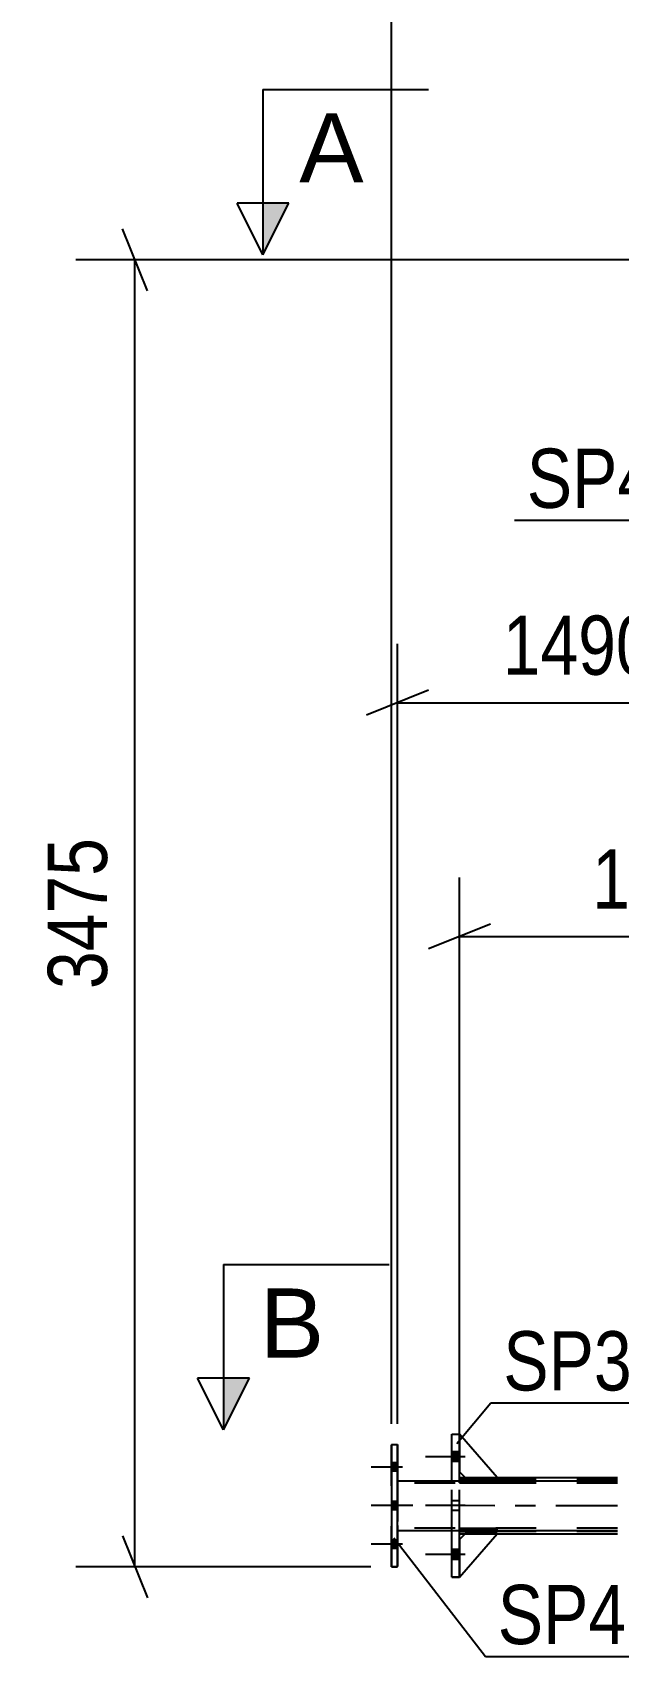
# Model space of a CAD drawing. Header units: millimetres. Extents: x -851 to 338, y -786 to 55.
# Drawn here: x -49.9 to -21.6, y -64.6 to 14 of the extents above; entities that cross this region are included whole.
import ezdxf

# ---------------------------------------------------------------- set-up
doc = ezdxf.new("R2010")
doc.units = ezdxf.units.MM
doc.linetypes.add('DXK_LINE_DOT2', pattern=[3.9198, 1.9599, -1.9599])
doc.linetypes.add('DXK_LINE_DOT3', pattern=[5.9187, 2.979, -0.9799, 0.9799, -0.9799])
doc.styles.add('Arial', font='ARIAL.TTF', dxfattribs={"height": 0.2})
doc.styles.add('Arial Narrow', font='ARIALN.TTF', dxfattribs={"height": 0.2})

# ---------------------------------------------------------------- blocks, each defined once
blk = doc.blocks.new('Bolt-232933133-1430 - 1369')
at = {"linetype": 'Continuous'}
for points in [[(-29.244, -55.146), (-29.244, -54.673), (-29.608, -54.673), (-29.608, -55.146)], [(-29.244, -55.146), (-29.244, -54.673), (-29.608, -54.673), (-29.608, -55.146)], [(-29.244, -55.146), (-29.244, -54.673), (-29.608, -54.673), (-29.608, -55.146)], [(-29.244, -59.873), (-29.244, -59.4), (-29.608, -59.4), (-29.608, -59.873)], [(-29.244, -59.873), (-29.244, -59.4), (-29.608, -59.4), (-29.608, -59.873)], [(-29.244, -59.873), (-29.244, -59.4), (-29.608, -59.4), (-29.608, -59.873)]]:
    blk.add_hatch(color=1, dxfattribs=at).paths.add_polyline_path(points)
at = {"color": 1, "linetype": 'Continuous'}
for p, q in [((-28.971, -54.91), (-30.881, -54.91)), ((-28.971, -54.91), (-30.881, -54.91)), ((-28.971, -54.91), (-30.881, -54.91)), ((-29.244, -54.673), (-29.608, -54.673)), ((-29.244, -54.673), (-29.608, -54.673)), ((-29.244, -54.673), (-29.608, -54.673)), ((-29.244, -55.146), (-29.608, -55.146)), ((-29.244, -55.146), (-29.608, -55.146)), ((-29.244, -55.146), (-29.608, -55.146)), ((-28.971, -59.637), (-30.881, -59.637)), ((-28.971, -59.637), (-30.881, -59.637)), ((-28.971, -59.637), (-30.881, -59.637)), ((-29.244, -59.4), (-29.608, -59.4)), ((-29.244, -59.4), (-29.608, -59.4)), ((-29.244, -59.4), (-29.608, -59.4)), ((-29.244, -59.873), (-29.608, -59.873)), ((-29.244, -59.873), (-29.608, -59.873)), ((-29.244, -59.873), (-29.608, -59.873))]:
    blk.add_line(p, q, dxfattribs=at)
at = {"color": 1, "linetype": 'DXK_LINE_DOT2'}
for p, q in [((-28.971, -57.273), (-30.881, -57.273)), ((-28.971, -57.273), (-30.881, -57.273)), ((-29.244, -57.037), (-29.608, -57.037)), ((-29.244, -57.037), (-29.608, -57.037)), ((-29.244, -57.51), (-29.608, -57.51)), ((-29.244, -57.51), (-29.608, -57.51))]:
    blk.add_line(p, q, dxfattribs=at)
blk = doc.blocks.new('Bolt-232933133-1435 - 1369')
at = {"linetype": 'Continuous'}
for points in [[(-32.232, -55.61), (-32.232, -55.21), (-32.523, -55.21), (-32.523, -55.61)], [(-32.232, -55.61), (-32.232, -55.21), (-32.523, -55.21), (-32.523, -55.61)], [(-32.232, -55.61), (-32.232, -55.21), (-32.523, -55.21), (-32.523, -55.61)], [(-32.232, -57.474), (-32.232, -57.074), (-32.523, -57.074), (-32.523, -57.474)], [(-32.232, -57.474), (-32.232, -57.074), (-32.523, -57.074), (-32.523, -57.474)], [(-32.233, -59.338), (-32.232, -58.938), (-32.523, -58.938), (-32.523, -59.338)], [(-32.233, -59.338), (-32.232, -58.938), (-32.523, -58.938), (-32.523, -59.338)], [(-32.233, -59.338), (-32.232, -58.938), (-32.523, -58.938), (-32.523, -59.338)]]:
    blk.add_hatch(color=1, dxfattribs=at).paths.add_polyline_path(points)
at = {"color": 1, "linetype": 'Continuous'}
for p, q in [((-31.996, -55.41), (-33.505, -55.41)), ((-31.996, -55.41), (-33.505, -55.41)), ((-31.996, -55.41), (-33.505, -55.41)), ((-32.232, -55.21), (-32.523, -55.21)), ((-32.232, -55.21), (-32.523, -55.21)), ((-32.232, -55.21), (-32.523, -55.21)), ((-32.232, -55.61), (-32.523, -55.61)), ((-32.232, -55.61), (-32.523, -55.61)), ((-32.232, -55.61), (-32.523, -55.61)), ((-31.996, -57.274), (-33.505, -57.274)), ((-31.996, -57.274), (-33.505, -57.274)), ((-32.232, -57.074), (-32.523, -57.074)), ((-32.232, -57.074), (-32.523, -57.074)), ((-32.232, -57.474), (-32.523, -57.474)), ((-32.232, -57.474), (-32.523, -57.474)), ((-31.996, -59.138), (-33.505, -59.137)), ((-31.996, -59.138), (-33.505, -59.137)), ((-31.996, -59.138), (-33.505, -59.137)), ((-32.232, -58.938), (-32.523, -58.938)), ((-32.232, -58.938), (-32.523, -58.938)), ((-32.232, -58.938), (-32.523, -58.938)), ((-32.233, -59.338), (-32.523, -59.338)), ((-32.233, -59.338), (-32.523, -59.338)), ((-32.233, -59.338), (-32.523, -59.338))]:
    blk.add_line(p, q, dxfattribs=at)
blk = doc.blocks.new('Part-232933133-1443 - 1369')
at = {"color": 2, "linetype": 'Continuous'}
for p, q in [((-29.244, -60.728), (-27.426, -58.637)), ((-28.972, -58.637), (-29.244, -58.91)), ((-27.426, -58.637), (-28.972, -58.637))]:
    blk.add_line(p, q, dxfattribs=at)
at = {"color": 7, "linetype": 'DXK_LINE_DOT2'}
blk.add_line((-29.244, -58.91), (-29.244, -60.728), dxfattribs=at)
blk = doc.blocks.new('Part-232933133-1446 - 1369')
at = {"color": 7, "linetype": 'DXK_LINE_DOT2'}
for p, q in [((-29.244, -60.728), (-27.426, -58.637)), ((-28.972, -58.637), (-29.244, -58.91)), ((-27.426, -58.637), (-28.972, -58.637)), ((-29.244, -58.91), (-29.244, -60.728))]:
    blk.add_line(p, q, dxfattribs=at)
blk = doc.blocks.new('Part-232933133-1449 - 1369')
at = {"color": 2, "linetype": 'Continuous'}
for p, q in [((-27.426, -55.91), (-29.244, -53.819)), ((-29.244, -55.637), (-28.972, -55.91)), ((-28.972, -55.91), (-27.426, -55.91))]:
    blk.add_line(p, q, dxfattribs=at)
at = {"color": 7, "linetype": 'DXK_LINE_DOT2'}
blk.add_line((-29.244, -53.819), (-29.244, -55.637), dxfattribs=at)
blk = doc.blocks.new('Part-232933133-1452 - 1369')
at = {"color": 7, "linetype": 'DXK_LINE_DOT2'}
for p, q in [((-27.426, -55.91), (-29.244, -53.819)), ((-29.244, -53.819), (-29.244, -55.637)), ((-29.244, -55.637), (-28.972, -55.91)), ((-28.972, -55.91), (-27.426, -55.91))]:
    blk.add_line(p, q, dxfattribs=at)
blk = doc.blocks.new('Part-232933133-1455 - 1369')
at = {"color": 7, "linetype": 'DXK_LINE_DOT2'}
for p, q in [((-29.244, -58.382), (-27.426, -58.382)), ((-29.244, -58.474), (-29.244, -58.382)), ((-28.972, -58.528), (-28.972, -58.382)), ((-27.426, -58.475), (-27.426, -58.382))]:
    blk.add_line(p, q, dxfattribs=at)
at = {"color": 2, "linetype": 'Continuous'}
for p, q in [((-29.244, -58.528), (-29.244, -58.474)), ((-27.426, -58.528), (-29.244, -58.528)), ((-27.426, -58.528), (-27.426, -58.475))]:
    blk.add_line(p, q, dxfattribs=at)
blk = doc.blocks.new('Part-232933133-1458 - 1369')
at = {"color": 2, "linetype": 'Continuous'}
for p, q in [((-29.244, -56.019), (-27.426, -56.019)), ((-29.244, -56.074), (-29.244, -56.019)), ((-27.426, -56.075), (-27.426, -56.019))]:
    blk.add_line(p, q, dxfattribs=at)
at = {"color": 7, "linetype": 'DXK_LINE_DOT2'}
for p, q in [((-29.244, -56.164), (-29.244, -56.074)), ((-27.426, -56.164), (-29.244, -56.164)), ((-28.972, -56.164), (-28.972, -56.019)), ((-27.426, -56.164), (-27.426, -56.075))]:
    blk.add_line(p, q, dxfattribs=at)
blk = doc.blocks.new('Part-232933133-1461 - 1369')
at = {"color": 7, "linetype": 'DXK_LINE_DOT2'}
for p, q in [((-27.426, -58.382), (-29.244, -58.382)), ((-29.244, -58.382), (-29.244, -58.528)), ((-29.244, -58.528), (-27.426, -58.528)), ((-28.972, -58.528), (-28.972, -58.382)), ((-27.426, -58.528), (-27.426, -58.382))]:
    blk.add_line(p, q, dxfattribs=at)
blk = doc.blocks.new('Part-232933133-1464 - 1369')
at = {"color": 7, "linetype": 'DXK_LINE_DOT2'}
for p, q in [((-27.426, -56.019), (-29.244, -56.019)), ((-29.244, -56.019), (-29.244, -56.164)), ((-29.244, -56.164), (-27.426, -56.164)), ((-28.972, -56.164), (-28.972, -56.019)), ((-27.426, -56.164), (-27.426, -56.019))]:
    blk.add_line(p, q, dxfattribs=at)
blk = doc.blocks.new('Part-232933133-1633 - 1369')
at = {"color": 2, "linetype": 'Continuous'}
for p, q in [((-29.244, -55.91), (-28.972, -55.91)), ((-27.426, -55.91), (-21.608, -55.91)), ((-29.244, -58.637), (-28.972, -58.637)), ((-27.426, -58.637), (-21.608, -58.637))]:
    blk.add_line(p, q, dxfattribs=at)
at = {"color": 7, "linetype": 'DXK_LINE_DOT2'}
for p, q in [((-29.244, -58.637), (-29.244, -55.91)), ((-21.608, -56.019), (-29.244, -56.019)), ((-28.972, -55.91), (-27.426, -55.91)), ((-21.608, -58.528), (-29.244, -58.528)), ((-28.972, -58.637), (-27.426, -58.637))]:
    blk.add_line(p, q, dxfattribs=at)
blk = doc.blocks.new('Part-232933133-1659 - 1369')
at = {"color": 2, "linetype": 'Continuous'}
for p, q in [((-32.232, -56.074), (-21.608, -56.076)), ((-32.232, -58.474), (-21.608, -58.476))]:
    blk.add_line(p, q, dxfattribs=at)
at = {"color": 7, "linetype": 'DXK_LINE_DOT2'}
for p, q in [((-32.232, -56.074), (-32.232, -58.474)), ((-32.232, -58.474), (-32.232, -56.074)), ((-32.232, -56.074), (-32.232, -56.074)), ((-32.232, -56.074), (-32.232, -56.074)), ((-32.232, -56.183), (-32.232, -56.183)), ((-21.608, -56.185), (-32.232, -56.183)), ((-32.232, -58.365), (-32.232, -58.365)), ((-21.608, -58.366), (-32.232, -58.365)), ((-32.232, -58.474), (-32.232, -58.474)), ((-32.232, -58.474), (-32.232, -58.474))]:
    blk.add_line(p, q, dxfattribs=at)
at = {"color": 7, "linetype": 'DXK_LINE_DOT3'}
blk.add_line((-21.608, -57.276), (-32.232, -57.274), dxfattribs=at)
blk = doc.blocks.new('Part-232933133-1755 - 1369')
at = {"color": 2, "linetype": 'Continuous'}
for p, q in [((-32.523, -54.319), (-32.524, -60.228)), ((-32.523, -54.319), (-32.523, -54.319)), ((-32.523, -54.319), (-32.232, -54.319)), ((-32.233, -60.228), (-32.232, -54.319)), ((-32.232, -54.319), (-32.232, -54.319)), ((-32.524, -60.228), (-32.524, -60.228)), ((-32.524, -60.228), (-32.233, -60.228)), ((-32.233, -60.228), (-32.233, -60.228))]:
    blk.add_line(p, q, dxfattribs=at)
at = {"color": 7, "linetype": 'DXK_LINE_DOT2'}
for p, q in [((-32.524, -60.228), (-32.523, -54.319)), ((-32.523, -54.319), (-32.232, -54.319)), ((-32.232, -54.319), (-32.233, -60.228)), ((-32.233, -60.228), (-32.524, -60.228))]:
    blk.add_line(p, q, dxfattribs=at)
blk = doc.blocks.new('Part-232933133-2004 - 1369')
at = {"color": 2, "linetype": 'Continuous'}
for p, q in [((-29.608, -53.819), (-29.244, -53.819)), ((-29.608, -56.074), (-29.608, -53.819)), ((-29.244, -56.074), (-29.244, -53.819)), ((-29.608, -60.728), (-29.608, -58.474)), ((-29.244, -60.728), (-29.244, -58.474)), ((-29.608, -60.728), (-29.244, -60.728))]:
    blk.add_line(p, q, dxfattribs=at)
at = {"color": 7, "linetype": 'DXK_LINE_DOT2'}
for p, q in [((-29.608, -53.819), (-29.244, -53.819)), ((-29.608, -58.474), (-29.608, -56.074)), ((-29.244, -58.474), (-29.244, -56.074)), ((-29.244, -60.728), (-29.608, -60.728))]:
    blk.add_line(p, q, dxfattribs=at)
blk = doc.blocks.new('StraightDimension-232933133-2217 - 1369')
at = {"color": 7, "linetype": 'Continuous'}
for p, q in [((-44.317, 1.455), (-45.517, 4.455)), ((-16.052, 2.955), (-47.767, 2.955)), ((-44.917, -60.228), (-44.917, 2.955)), ((-45.517, -58.728), (-44.317, -61.728)), ((-33.524, -60.228), (-47.767, -60.228))]:
    blk.add_line(p, q, dxfattribs=at)
at = {"color": 0}
blk.add_wipeout([(-45.667, -24.381), (-49.867, -24.381), (-49.867, -32.893), (-45.667, -32.893)], dxfattribs=at)
at = {"color": 3, "style": 'Arial Narrow'}
blk.add_text('3475', height=2.8633, rotation=90.00021, dxfattribs=at).set_placement((-46.267, -32.293))
blk = doc.blocks.new('StraightDimension-232933133-2228 - 1369')
at = {"color": 7, "linetype": 'Continuous'}
for p, q in [((-14.761, -1.982), (-14.761, -20.851)), ((-32.232, -53.319), (-32.232, -15.601)), ((-30.732, -17.851), (-33.732, -19.051)), ((-16.261, -19.051), (-13.261, -17.851)), ((-32.232, -18.451), (-14.761, -18.451))]:
    blk.add_line(p, q, dxfattribs=at)
at = {"color": 0}
blk.add_wipeout([(-19.24, -17.701), (-19.24, -13.501), (-27.753, -13.501), (-27.753, -17.701)], dxfattribs=at)
at = {"color": 3, "style": 'Arial Narrow'}
blk.add_text('1490', height=2.8633, dxfattribs=at).set_placement((-27.153, -17.101))
blk = doc.blocks.new('StraightDimension-232933133-2235 - 1369')
at = {"color": 7, "linetype": 'Continuous'}
for p, q in [((-9.099, -2.819), (-9.099, -32.156)), ((-29.244, -54.91), (-29.244, -26.906)), ((-27.744, -29.156), (-30.744, -30.356)), ((-29.244, -29.756), (-9.099, -29.756)), ((-10.599, -30.356), (-7.599, -29.156))]:
    blk.add_line(p, q, dxfattribs=at)
at = {"color": 0}
blk.add_wipeout([(-14.915, -29.006), (-14.915, -24.806), (-23.428, -24.806), (-23.428, -29.006)], dxfattribs=at)
at = {"color": 3, "style": 'Arial Narrow'}
blk.add_text('1637', height=2.8633, dxfattribs=at).set_placement((-22.828, -28.406))
blk = doc.blocks.new('StraightDimension-232933133-41748 - 1369')
at = {"color": 7, "linetype": 'Continuous'}
blk.add_line((-32.523, -53.319), (-32.523, 25.099), dxfattribs=at)
blk = doc.blocks.new('Mark-232933133-1751 - 1369')
at = {"color": 30, "linetype": 'Continuous'}
for p, q in [((-32.407, -58.828), (-27.989, -64.568)), ((-27.989, -64.568), (-20.578, -64.568))]:
    blk.add_line(p, q, dxfattribs=at)
at = {"color": 0}
blk.add_wipeout([(-21.178, -63.968), (-21.178, -60.968), (-27.389, -60.968), (-27.389, -63.968)], dxfattribs=at)
blk.add_wipeout([(-21.178, -63.968), (-21.178, -60.968), (-27.389, -60.968), (-27.389, -63.968)], dxfattribs=at)
at = {"color": 3, "style": 'Arial Narrow'}
blk.add_text('SP4', height=2.8633, dxfattribs=at).set_placement((-27.389, -63.968))
blk = doc.blocks.new('Mark-232933133-1977 - 1369')
at = {"color": 30, "linetype": 'Continuous'}
for p in [(-14.761, -2.344), (-26.586, -9.631)]:
    blk.add_line(p, (-19.175, -9.631), dxfattribs=at)
at = {"color": 0}
blk.add_wipeout([(-19.775, -9.031), (-19.775, -6.031), (-25.986, -6.031), (-25.986, -9.031)], dxfattribs=at)
blk.add_wipeout([(-19.775, -9.031), (-19.775, -6.031), (-25.986, -6.031), (-25.986, -9.031)], dxfattribs=at)
at = {"color": 3, "style": 'Arial Narrow'}
blk.add_text('SP4', height=2.8633, dxfattribs=at).set_placement((-25.986, -9.031))
blk = doc.blocks.new('Mark-232933133-2000 - 1369')
at = {"color": 30, "linetype": 'Continuous'}
for p, q in [((-29.364, -54.263), (-27.721, -52.304)), ((-27.721, -52.304), (-20.31, -52.304))]:
    blk.add_line(p, q, dxfattribs=at)
at = {"color": 0}
blk.add_wipeout([(-20.91, -51.704), (-20.91, -48.704), (-27.121, -48.704), (-27.121, -51.704)], dxfattribs=at)
blk.add_wipeout([(-20.91, -51.704), (-20.91, -48.704), (-27.121, -48.704), (-27.121, -51.704)], dxfattribs=at)
at = {"color": 3, "style": 'Arial Narrow'}
blk.add_text('SP3', height=2.8633, dxfattribs=at).set_placement((-27.121, -51.704))
blk = doc.blocks.new('SectionMark-232933133-2320 - 1369')
at = {"linetype": 'Continuous'}
blk.add_hatch(color=6, dxfattribs=at).paths.add_polyline_path([(-40.641, -51.116), (-39.391, -51.116), (-40.641, -53.616)])
at = {"color": 6, "linetype": 'Continuous'}
for p, q in [((-40.641, -45.616), (-32.641, -45.616)), ((-40.641, -45.616), (-40.641, -53.616)), ((-40.641, -53.616), (-41.891, -51.116)), ((-39.391, -51.116), (-41.891, -51.116)), ((-40.641, -53.616), (-39.391, -51.116))]:
    blk.add_line(p, q, dxfattribs=at)
at = {"color": 0, "linetype": 'Continuous'}
blk.add_wipeout([(-35.781, -50.116), (-35.781, -46.616), (-38.891, -46.616), (-38.891, -50.116)], dxfattribs=at)
at = {"color": 3, "linetype": 'Continuous', "style": 'Arial'}
blk.add_text('B', height=3.343, dxfattribs=at).set_placement((-38.891, -50.116))
blk = doc.blocks.new('SectionMark-232933133-2322 - 1369')
at = {"linetype": 'Continuous'}
blk.add_hatch(color=6, dxfattribs=at).paths.add_polyline_path([(-38.733, 5.701), (-37.483, 5.701), (-38.733, 3.201)])
at = {"color": 6, "linetype": 'Continuous'}
for p, q in [((-38.733, 11.201), (-30.733, 11.201)), ((-38.733, 11.201), (-38.733, 3.201)), ((-38.733, 3.201), (-39.983, 5.701)), ((-37.483, 5.701), (-39.983, 5.701)), ((-38.733, 3.201), (-37.483, 5.701))]:
    blk.add_line(p, q, dxfattribs=at)
at = {"color": 0, "linetype": 'Continuous'}
blk.add_wipeout([(-33.872, 6.701), (-33.872, 10.201), (-36.983, 10.201), (-36.983, 6.701)], dxfattribs=at)
at = {"color": 3, "linetype": 'Continuous', "style": 'Arial'}
blk.add_text('A', height=3.343, dxfattribs=at).set_placement((-36.983, 6.701))

msp = doc.modelspace()

# ---------------------------------------------------------------- block references
for name in ['Part-232933133-2004 - 1369', 'Part-232933133-1449 - 1369', 'Part-232933133-1452 - 1369', 'Part-232933133-1755 - 1369', 'Bolt-232933133-1430 - 1369', 'Bolt-232933133-1435 - 1369', 'Part-232933133-1659 - 1369', 'Part-232933133-1633 - 1369', 'Part-232933133-1458 - 1369', 'Part-232933133-1464 - 1369', 'Part-232933133-1455 - 1369', 'Part-232933133-1461 - 1369', 'Part-232933133-1443 - 1369', 'Part-232933133-1446 - 1369']:
    msp.add_blockref(name, (0, 0))

# ---------------------------------------------------------------- next in the draw order: block references
msp.add_blockref('StraightDimension-232933133-2217 - 1369', (0, 0))

# ---------------------------------------------------------------- next in the draw order: block references
for name in ['StraightDimension-232933133-2228 - 1369', 'Mark-232933133-1751 - 1369']:
    msp.add_blockref(name, (0, 0))

# ---------------------------------------------------------------- next in the draw order: block references
msp.add_blockref('StraightDimension-232933133-2235 - 1369', (0, 0))

# ---------------------------------------------------------------- next in the draw order: block references
msp.add_blockref('StraightDimension-232933133-41748 - 1369', (0, 0))

# ---------------------------------------------------------------- next in the draw order: block references
for name in ['SectionMark-232933133-2322 - 1369', 'Mark-232933133-1977 - 1369', 'Mark-232933133-2000 - 1369']:
    msp.add_blockref(name, (0, 0))

# ---------------------------------------------------------------- next in the draw order: block references
msp.add_blockref('SectionMark-232933133-2320 - 1369', (0, 0))

doc.saveas('drawing.dxf')
